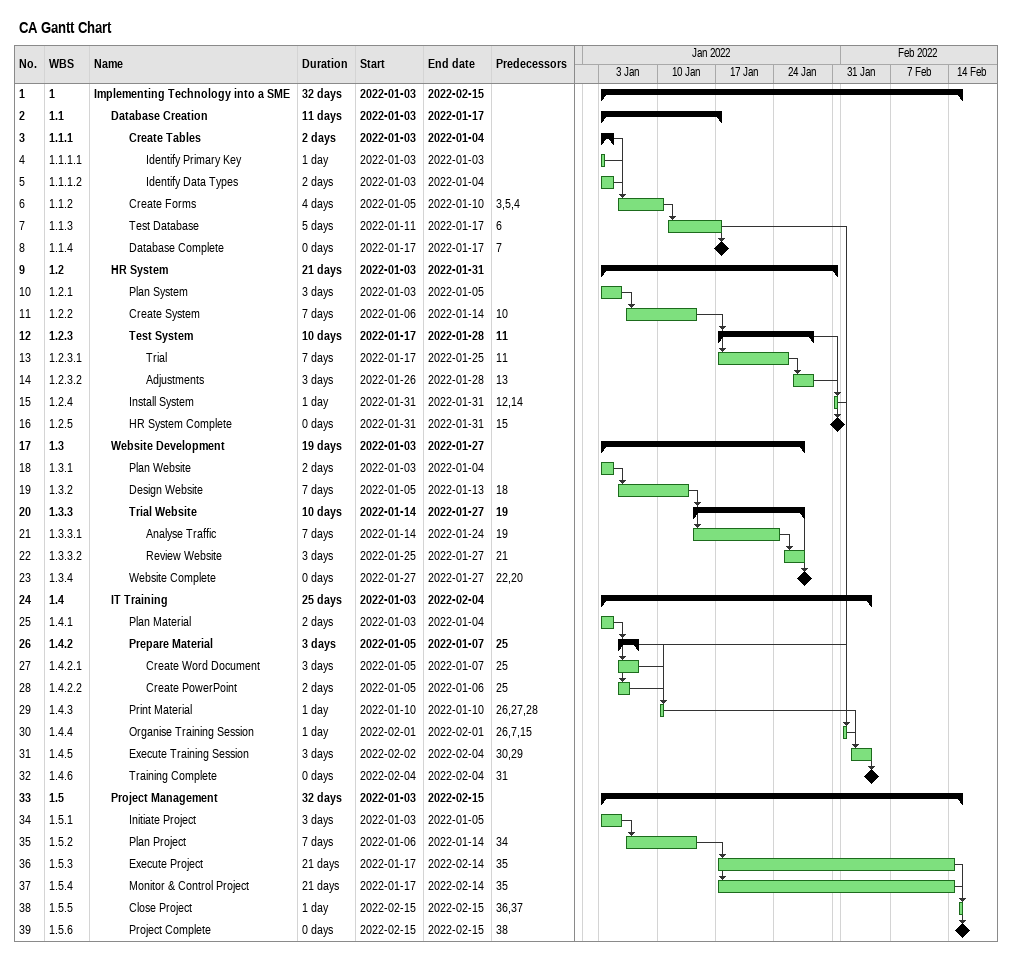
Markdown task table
CA Gantt Chart

| ID | WBS | Task | Duration | Start | Finish | Predecessors |
|---|---|---|---|---|---|---|
| 1 | 1 | **Implementing Technology into a SME** | 32d | 2022-01-03 | 2022-02-15 |  |
| 2 | 1.1 | **Database Creation** | 11d | 2022-01-03 | 2022-01-17 |  |
| 3 | 1.1.1 | **Create Tables** | 2d | 2022-01-03 | 2022-01-04 |  |
| 4 | 1.1.1.1 | Identify Primary Key | 1d | 2022-01-03 | 2022-01-03 |  |
| 5 | 1.1.1.2 | Identify Data Types | 2d | 2022-01-03 | 2022-01-04 |  |
| 6 | 1.1.2 | Create Forms | 4d | 2022-01-05 | 2022-01-10 | 3, 5, 4 |
| 7 | 1.1.3 | Test Database | 5d | 2022-01-11 | 2022-01-17 | 6 |
| 8 | 1.1.4 | Database Complete | 0d | 2022-01-17 | 2022-01-17 | 7 |
| 9 | 1.2 | **HR System** | 21d | 2022-01-03 | 2022-01-31 |  |
| 10 | 1.2.1 | Plan System | 3d | 2022-01-03 | 2022-01-05 |  |
| 11 | 1.2.2 | Create System | 7d | 2022-01-06 | 2022-01-14 | 10 |
| 12 | 1.2.3 | **Test System** | 10d | 2022-01-17 | 2022-01-28 | 11 |
| 13 | 1.2.3.1 | Trial | 7d | 2022-01-17 | 2022-01-25 | 11 |
| 14 | 1.2.3.2 | Adjustments | 3d | 2022-01-26 | 2022-01-28 | 13 |
| 15 | 1.2.4 | Install System | 1d | 2022-01-31 | 2022-01-31 | 12, 14 |
| 16 | 1.2.5 | HR System Complete | 0d | 2022-01-31 | 2022-01-31 | 15 |
| 17 | 1.3 | **Website Development** | 19d | 2022-01-03 | 2022-01-27 |  |
| 18 | 1.3.1 | Plan Website | 2d | 2022-01-03 | 2022-01-04 |  |
| 19 | 1.3.2 | Design Website | 7d | 2022-01-05 | 2022-01-13 | 18 |
| 20 | 1.3.3 | **Trial Website** | 10d | 2022-01-14 | 2022-01-27 | 19 |
| 21 | 1.3.3.1 | Analyse Traffic | 7d | 2022-01-14 | 2022-01-24 | 19 |
| 22 | 1.3.3.2 | Review Website | 3d | 2022-01-25 | 2022-01-27 | 21 |
| 23 | 1.3.4 | Website Complete | 0d | 2022-01-27 | 2022-01-27 | 22, 20 |
| 24 | 1.4 | **IT Training** | 25d | 2022-01-03 | 2022-02-04 |  |
| 25 | 1.4.1 | Plan Material | 2d | 2022-01-03 | 2022-01-04 |  |
| 26 | 1.4.2 | **Prepare Material** | 3d | 2022-01-05 | 2022-01-07 | 25 |
| 27 | 1.4.2.1 | Create Word Document | 3d | 2022-01-05 | 2022-01-07 | 25 |
| 28 | 1.4.2.2 | Create PowerPoint | 2d | 2022-01-05 | 2022-01-06 | 25 |
| 29 | 1.4.3 | Print Material | 1d | 2022-01-10 | 2022-01-10 | 26, 27, 28 |
| 30 | 1.4.4 | Organise Training Session | 1d | 2022-02-01 | 2022-02-01 | 26, 7, 15 |
| 31 | 1.4.5 | Execute Training Session | 3d | 2022-02-02 | 2022-02-04 | 30, 29 |
| 32 | 1.4.6 | Training Complete | 0d | 2022-02-04 | 2022-02-04 | 31 |
| 33 | 1.5 | **Project Management** | 32d | 2022-01-03 | 2022-02-15 |  |
| 34 | 1.5.1 | Initiate Project | 3d | 2022-01-03 | 2022-01-05 |  |
| 35 | 1.5.2 | Plan Project | 7d | 2022-01-06 | 2022-01-14 | 34 |
| 36 | 1.5.3 | Execute Project | 21d | 2022-01-17 | 2022-02-14 | 35 |
| 37 | 1.5.4 | Monitor & Control Project | 21d | 2022-01-17 | 2022-02-14 | 35 |
| 38 | 1.5.5 | Close Project | 1d | 2022-02-15 | 2022-02-15 | 36, 37 |
| 39 | 1.5.6 | Project Complete | 0d | 2022-02-15 | 2022-02-15 | 38 |
